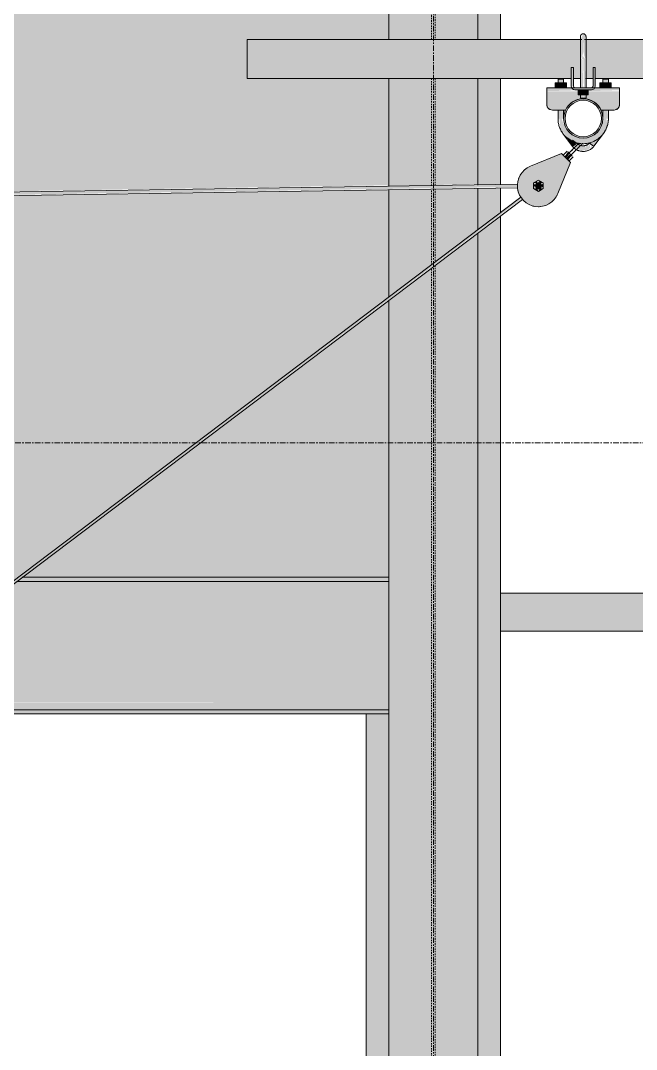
# Model space of a CAD drawing. Header units: inches. Extents: x -55396 to -733, y -290 to 853.
# Drawn here: x -16980.6 to -16925.6, y 203.8 to 295.7 of the extents above; entities that cross this region are included whole.
import ezdxf

# ---------------------------------------------------------------- set-up
doc = ezdxf.new("R2010")
doc.units = ezdxf.units.IN
doc.header["$MEASUREMENT"] = 0
doc.linetypes.add('Grid Line 1_2_', pattern=[0.875, 0.5, -0.125, 0.125, -0.125])
doc.linetypes.add('Hidden 1_8_', pattern=[0.1875, 0.125, -0.0625])
for name, color, linetype, lineweight in [('A-FLOR-LEVL', 51, 'Continuous', 9), ('I-WALL', 2, 'Continuous', 9), ('Q-SPCQ', 91, 'Continuous', 9), ('S-BEAM', 12, 'Continuous', 9), ('S-COLS', 52, 'Continuous', 9), ('S-GRID', 1, 'Continuous', 9)]:
    doc.layers.add(name, color=color, linetype=linetype, lineweight=lineweight)

# ---------------------------------------------------------------- blocks, each defined once
blk = doc.blocks.new('Basketball_Backstop-Performance_Sports_Systems-3103-Ceiling_Hung - 27_-0_ to 27_-11 7_8_-652462-Section 1')
at = {"layer": 'Q-SPCQ'}
h = blk.add_hatch(color=256, dxfattribs=at)
h.paths.add_polyline_path([(21398.605, 292.25), (21398.417, 292.476), (21398.303, 292.25), (21398.553, 292.25)], flags=0)
h.paths.add_polyline_path([(21416.766, 292.25), (21428.428, 292.25), (21428.428, 294), (21398.613, 293.94), (21398.644, 292.25), (21411.924, 292.25)], flags=0)
h.paths.add_polyline_path([(21398.211, 292.25), (21398.251, 292.25), (21398.251, 292.339)], flags=0)
h.paths.add_polyline_path([(21392.557, 292.25), (21398.211, 292.25), (21398.193, 294), (21368.428, 293.94), (21368.428, 292.25), (21387.716, 292.25)], flags=0)
h = blk.add_hatch(color=256, dxfattribs=at)
h.paths.add_polyline_path([(21398.251, 292.25), (21398.428, 292.492), (21398.363, 292.556), (21398.303, 292.392)], flags=0)
h.paths.add_polyline_path([(21398.211, 292.25), (21398.428, 292.733), (21398.428, 294.444), (21398.202, 294), (21398.241, 293.981), (21398.227, 293.286), (21398.201, 292.845)], flags=0)
for points in [[(21398.644, 292.25), (21398.614, 294.32), (21398.586, 294.429), (21398.428, 294.444), (21398.493, 292.589), (21398.605, 292.339)], [(21396.737, 287.687), (21396.873, 287.75), (21397.279, 288.268), (21397.615, 288.499), (21398.007, 288.649), (21398.493, 288.701), (21398.929, 288.628), (21399.323, 288.453), (21399.674, 288.175), (21399.944, 287.812), (21400.118, 287.687), (21401.428, 287.754), (21401.678, 288.187), (21401.678, 289.375), (21398.865, 289.375), (21398.865, 289.062), (21398.669, 289.062), (21398.605, 288.75), (21398.186, 288.791), (21398.186, 289.062), (21397.99, 289.062), (21397.99, 289.375), (21395.178, 289.375), (21395.178, 288.187), (21395.548, 287.705), (21395.678, 287.687)], [(21396.175, 289.687), (21396.175, 290.125), (21395.923, 290.125), (21395.923, 289.687)], [(21396.68, 289.687), (21396.68, 290.125), (21396.175, 290.125), (21396.175, 289.687)], [(21396.933, 289.687), (21396.933, 290.125), (21396.68, 290.125), (21396.68, 289.687)], [(21397.99, 289.062), (21398.428, 289.062), (21398.428, 289.5), (21397.99, 289.5)], [(21398.428, 289.062), (21398.865, 289.062), (21398.865, 289.5), (21398.428, 289.5)], [(21400.175, 289.687), (21400.175, 290.125), (21399.923, 290.125), (21399.923, 289.687)], [(21400.68, 289.687), (21400.68, 290.125), (21400.175, 290.125), (21400.175, 289.687)], [(21400.933, 289.687), (21400.933, 290.125), (21400.68, 290.125), (21400.68, 289.687)], [(21397.927, 284.744), (21398.928, 284.744), (21399.831, 285.178), (21400.455, 285.961), (21400.567, 286.469), (21400.493, 286.937), (21400.303, 286.937), (21400.251, 286.937), (21400.118, 286.485), (21399.747, 285.807), (21399.444, 285.53), (21399.053, 285.319), (21398.68, 285.221), (21398.17, 285.221), (21397.779, 285.328), (21397.339, 285.586), (21397.021, 285.921), (21396.794, 286.348), (21396.735, 286.5), (21396.664, 286.469), (21396.493, 286.937), (21396.303, 286.937), (21396.401, 285.961), (21397.187, 285.1), (21397.476, 284.961), (21397.399, 285.143), (21397.671, 284.884)], [(21399.364, 284.452), (21400.178, 285.644), (21400.143, 285.633), (21399.707, 285.119), (21399.047, 284.705), (21399.321, 284.486)], [(21397.488, 284.449), (21397.805, 284.811), (21397.476, 285.07), (21397.457, 284.971), (21396.905, 285.328), (21397.399, 284.568), (21397.468, 284.476)], [(21396.903, 283.412), (21397.212, 283.81), (21397.069, 283.953), (21396.77, 283.545), (21396.834, 283.481)], [(21397.09, 283.225), (21397.389, 283.633), (21397.256, 283.766), (21396.903, 283.412), (21397.035, 283.28)], [(21394.303, 280.721), (21394.605, 280.761), (21394.669, 281.002), (21394.428, 281.187), (21394.211, 280.974), (21394.211, 280.812)]]:
    blk.add_hatch(color=256, dxfattribs=at).paths.add_polyline_path(points, flags=0)
h = blk.add_hatch(color=256, dxfattribs=at)
h.paths.add_polyline_path([(21428.428, 290.5), (21428.428, 292.25), (21398.669, 292.25), (21398.669, 290.5), (21399.303, 290.56), (21399.303, 291), (21399.49, 291), (21399.49, 290.5), (21407.083, 290.5)], flags=0)
h.paths.add_polyline_path([(21397.365, 290.5), (21397.399, 291), (21397.553, 291), (21397.553, 290.5), (21398.186, 290.56), (21398.186, 292.25), (21368.428, 292.25), (21368.428, 290.5), (21394.978, 290.5)], flags=0)
h = blk.add_hatch(color=256, dxfattribs=at)
h.paths.add_polyline_path([(21398.363, 288.75), (21398.428, 288.75), (21398.363, 289.062), (21398.186, 289.062), (21398.251, 288.75), (21398.303, 288.75)], flags=0)
h.paths.add_polyline_path([(21398.251, 289.687), (21398.428, 289.687), (21398.363, 292.25), (21398.186, 292.25), (21398.222, 289.687)], flags=0)
h = blk.add_hatch(color=256, dxfattribs=at)
h.paths.add_polyline_path([(21398.493, 288.75), (21398.669, 288.75), (21398.6, 289.062), (21398.428, 289.062), (21398.428, 288.75)], flags=0)
h.paths.add_polyline_path([(21398.634, 289.687), (21398.669, 289.687), (21398.605, 292.25), (21398.428, 292.25), (21398.493, 289.687), (21398.605, 289.687)], flags=0)
h = blk.add_hatch(color=256, dxfattribs=at)
h.paths.add_polyline_path([(21396.668, 286.937), (21396.669, 286.937), (21396.587, 287.687), (21396.186, 287.687), (21396.251, 286.937), (21396.644, 286.937)], flags=0)
h.paths.add_polyline_path([(21396.422, 290.125), (21396.669, 290.125), (21396.605, 290.437), (21396.186, 290.437), (21396.256, 290.125), (21396.363, 290.125)], flags=0)
h = blk.add_hatch(color=256, dxfattribs=at)
h.paths.add_polyline_path([(21399.178, 289.5), (21399.178, 289.687), (21397.678, 289.687), (21397.678, 289.5)], flags=0)
h.paths.add_polyline_path([(21397.553, 289.812), (21397.553, 291), (21397.365, 291), (21397.399, 289.812)], flags=0)
h.paths.add_polyline_path([(21399.303, 289.812), (21399.49, 289.812), (21399.49, 291), (21399.303, 291), (21399.303, 290.132)], flags=0)
h = blk.add_hatch(color=256, dxfattribs=at)
h.paths.add_polyline_path([(21400.485, 286.937), (21400.669, 286.937), (21400.593, 287.687), (21400.186, 287.687), (21400.251, 286.937), (21400.428, 286.937)], flags=0)
h.paths.add_polyline_path([(21400.428, 290.125), (21400.669, 290.132), (21400.605, 290.437), (21400.186, 290.437), (21400.251, 290.125), (21400.369, 290.125)], flags=0)
h = blk.add_hatch(color=256, dxfattribs=at)
h.paths.add_polyline_path([(21395.178, 289.375), (21397.99, 289.456), (21397.99, 289.5), (21397.678, 289.571), (21397.678, 289.687), (21395.178, 289.646), (21395.178, 289.456)], flags=0)
h.paths.add_polyline_path([(21398.865, 289.375), (21401.678, 289.456), (21401.678, 289.687), (21399.178, 289.615), (21399.178, 289.5), (21398.865, 289.456), (21398.865, 289.41)], flags=0)
h = blk.add_hatch(color=256, dxfattribs=at)
h.paths.add_polyline_path([(21398.428, 285.187), (21398.881, 285.247), (21399.303, 285.422), (21399.665, 285.7), (21399.943, 286.062), (21400.118, 286.485), (21400.178, 286.937), (21400.118, 287.39), (21399.82, 287.974), (21399.665, 288.175), (21399.303, 288.453), (21398.881, 288.628), (21398.428, 288.687), (21397.975, 288.628), (21397.399, 288.335), (21397.19, 288.175), (21396.912, 287.812), (21396.737, 287.39), (21396.678, 286.937), (21396.744, 286.469), (21396.912, 286.062), (21397.399, 285.54), (21397.553, 285.422), (21397.975, 285.247)], flags=0)
h.paths.add_polyline_path([(21398.428, 285.312), (21398.007, 285.368), (21397.399, 285.696), (21397.279, 285.788), (21397.021, 286.125), (21396.858, 286.517), (21396.803, 286.937), (21396.858, 287.358), (21397.021, 287.75), (21397.399, 288.179), (21397.615, 288.345), (21398.007, 288.507), (21398.428, 288.562), (21398.848, 288.507), (21399.24, 288.345), (21399.577, 288.087), (21399.835, 287.75), (21399.997, 287.358), (21400.053, 286.937), (21399.978, 286.469), (21399.835, 286.125), (21399.577, 285.788), (21399.24, 285.53), (21398.848, 285.368)], flags=0)
h = blk.add_hatch(color=256, dxfattribs=at)
h.paths.add_polyline_path([(21399.95, 286.028), (21400.016, 286.213), (21399.943, 286.062)], flags=0)
h.paths.add_polyline_path([(21400.479, 286.068), (21400.597, 286.469), (21400.534, 286.309), (21400.52, 286.248)], flags=0)
h.paths.add_polyline_path([(21400.18, 286.503), (21400.208, 286.662), (21400.18, 286.554)], flags=0)
h = blk.add_hatch(color=256, dxfattribs=at)
h.paths.add_polyline_path([(21399.038, 284.337), (21399.196, 284.32), (21399.257, 284.537)], flags=0)
h.paths.add_polyline_path([(21398.421, 284.083), (21398.885, 284.167), (21399.038, 284.337), (21399.014, 284.654), (21398.819, 284.354), (21398.615, 284.387), (21398.61, 284.53), (21398.399, 284.513), (21398.23, 284.416), (21397.869, 284.715), (21397.816, 284.674), (21397.774, 284.327), (21398.044, 284.159), (21398.208, 284.117)], flags=0)
h.paths.add_polyline_path([(21398.61, 284.351), (21398.819, 284.354), (21398.937, 284.705), (21398.813, 284.641)], flags=0)
h = blk.add_hatch(color=256, dxfattribs=at)
h.paths.add_polyline_path([(21394.34, 279.065), (21394.978, 279.16), (21395.235, 279.245), (21395.623, 279.493), (21395.939, 279.828), (21396.164, 280.229), (21397.3, 283.015), (21396.505, 283.81), (21393.318, 282.449), (21392.983, 282.133), (21392.682, 281.585), (21392.59, 281.308), (21392.557, 280.835), (21392.647, 280.364), (21392.819, 279.975), (21393.102, 279.612), (21393.465, 279.329), (21393.886, 279.143)], flags=0)
h.paths.add_polyline_path([(21394.428, 280.432), (21394.501, 280.666), (21394.354, 280.602), (21394.417, 280.458)], flags=0)
h.paths.add_polyline_path([(21393.99, 280.685), (21394.211, 280.762), (21394.114, 280.852), (21394.017, 280.721)], flags=0)
h.paths.add_polyline_path([(21394.428, 281.443), (21394.355, 281.209), (21394.535, 281.195), (21394.454, 281.382)], flags=0)
h.paths.add_polyline_path([(21394.865, 281.19), (21394.669, 281.081), (21394.749, 281.034), (21394.839, 281.154)], flags=0)
h.paths.add_polyline_path([(21394.428, 280.432), (21393.99, 280.747), (21394.03, 281.213), (21394.428, 281.443), (21394.865, 281.19), (21394.838, 280.669), (21394.475, 280.459)], flags=0)
h.paths.add_polyline_path([(21394.865, 280.685), (21394.678, 280.812), (21394.678, 280.707), (21394.809, 280.691)], flags=0)
h.paths.add_polyline_path([(21394.151, 280.973), (21394.178, 281.168), (21394.017, 281.154), (21394.15, 280.974)], flags=0)
h = blk.add_hatch(color=256, dxfattribs=at)
h.paths.add_polyline_path([(21252.794, 278.622), (21392.557, 280.835), (21392.553, 281.065), (21252.789, 278.857), (21252.795, 278.628)], flags=0)
h.paths.add_polyline_path([(21251.162, 278.633), (21251.204, 278.714), (21251.142, 278.91), (21251.118, 278.823), (21251.156, 278.636)], flags=0)
h.paths.add_polyline_path([(21394.173, 280.823), (21394.211, 280.894), (21394.17, 280.83)], flags=0)
h = blk.add_hatch(color=256, dxfattribs=at)
h.paths.add_polyline_path([(21394.865, 280.685), (21394.865, 281.19), (21394.678, 280.937)], flags=0)
h.paths.add_polyline_path([(21394.428, 280.432), (21394.865, 280.685), (21394.553, 280.721), (21394.477, 280.547)], flags=0)
h.paths.add_polyline_path([(21393.99, 280.685), (21394.15, 280.974), (21393.99, 281.19), (21393.99, 280.974)], flags=0)
h.paths.add_polyline_path([(21394.428, 280.432), (21394.303, 280.721), (21393.99, 280.685), (21394.211, 280.557)], flags=0)
h.paths.add_polyline_path([(21394.553, 281.154), (21394.865, 281.19), (21394.428, 281.443), (21394.538, 281.187)], flags=0)
h.paths.add_polyline_path([(21394.303, 281.154), (21394.343, 281.393), (21393.99, 281.19), (21394.211, 281.165)], flags=0)
h = blk.add_hatch(color=256, dxfattribs=at)
h.paths.add_polyline_path([(21301.004, 210.178), (21301.046, 210.296), (21300.994, 210.249), (21301.003, 210.183)], flags=0)
h.paths.add_polyline_path([(21302.362, 211.205), (21392.963, 279.79), (21392.804, 279.867), (21302.274, 211.336), (21302.359, 211.208)], flags=0)
for p, q in [((21398.3, 294), (21368.428, 294)), ((21368.428, 292.25), (21368.428, 294)), ((21428.428, 294), (21398.558, 294)), ((21368.428, 290.5), (21368.428, 292.25)), ((21398.178, 292.25), (21398.178, 289.687)), ((21398.678, 289.687), (21398.678, 292.25)), ((21397.553, 291.5), (21397.365, 291.5)), ((21397.365, 291), (21397.365, 291.5)), ((21397.365, 291.5), (21397.365, 291.369)), ((21397.365, 291.5), (21397.553, 291.5)), ((21397.365, 291.346), (21397.365, 291.003)), ((21397.553, 291.369), (21397.553, 291.5)), ((21397.553, 291.5), (21397.553, 291)), ((21397.553, 291.003), (21397.553, 291.346)), ((21399.49, 291.5), (21399.303, 291.5)), ((21399.303, 291), (21399.303, 291.5)), ((21399.303, 291.5), (21399.303, 291.369)), ((21399.303, 291.5), (21399.49, 291.5)), ((21399.303, 291.346), (21399.303, 291.003)), ((21399.49, 291.369), (21399.49, 291.5)), ((21399.49, 291.5), (21399.49, 291)), ((21399.49, 291.003), (21399.49, 291.346)), ((21368.428, 290.5), (21397.365, 290.5)), ((21396.178, 290.437), (21396.178, 290.125)), ((21396.178, 290.437), (21396.186, 290.437)), ((21396.186, 290.437), (21396.178, 290.437)), ((21396.178, 290.437), (21396.178, 289.672)), ((21396.178, 290.437), (21396.678, 290.437)), ((21396.186, 290.437), (21396.178, 290.437)), ((21396.178, 290.437), (21396.178, 290.125)), ((21396.178, 290.437), (21396.186, 290.437)), ((21396.186, 290.437), (21396.178, 290.437)), ((21396.669, 290.437), (21396.678, 290.437)), ((21396.678, 290.437), (21396.669, 290.437)), ((21396.678, 290.437), (21396.669, 290.437)), ((21396.669, 290.437), (21396.678, 290.437)), ((21396.678, 290.437), (21396.669, 290.437)), ((21396.678, 290.125), (21396.678, 290.437)), ((21396.678, 289.67), (21396.678, 290.437)), ((21396.678, 290.125), (21396.678, 290.437)), ((21397.365, 289.812), (21397.365, 291)), ((21397.553, 291), (21397.553, 289.812)), ((21397.553, 290.5), (21398.211, 290.5)), ((21398.178, 290.5), (21398.178, 289.687)), ((21398.178, 290.5), (21398.178, 289.687)), ((21398.178, 290.5), (21398.178, 289.687)), ((21398.644, 290.5), (21399.303, 290.5)), ((21398.678, 289.687), (21398.678, 290.5)), ((21398.678, 289.687), (21398.678, 290.5)), ((21398.678, 289.687), (21398.678, 290.5)), ((21399.303, 291), (21399.303, 289.812)), ((21399.49, 289.812), (21399.49, 291)), ((21399.49, 290.5), (21428.428, 290.5)), ((21400.178, 290.437), (21400.178, 290.132)), ((21400.186, 290.437), (21400.178, 290.437)), ((21400.178, 290.437), (21400.186, 290.437)), ((21400.178, 290.437), (21400.178, 289.677)), ((21400.186, 290.437), (21400.178, 290.437)), ((21400.178, 290.437), (21400.678, 290.437)), ((21400.178, 290.437), (21400.178, 290.132)), ((21400.186, 290.437), (21400.178, 290.437)), ((21400.178, 290.437), (21400.186, 290.437)), ((21400.678, 290.437), (21400.669, 290.437)), ((21400.669, 290.437), (21400.678, 290.437)), ((21400.678, 290.437), (21400.669, 290.437)), ((21400.678, 290.437), (21400.669, 290.437)), ((21400.669, 290.437), (21400.678, 290.437)), ((21400.678, 290.132), (21400.678, 290.437)), ((21400.678, 289.677), (21400.678, 290.437)), ((21400.678, 290.132), (21400.678, 290.437)), ((21397.678, 289.687), (21395.178, 289.687)), ((21395.178, 289.375), (21395.178, 289.687)), ((21395.178, 289.375), (21395.178, 288.187)), ((21395.923, 290.125), (21396.175, 290.125)), ((21395.923, 290.125), (21395.923, 289.687)), ((21396.175, 290.125), (21396.68, 290.125)), ((21396.175, 289.687), (21396.175, 290.125)), ((21396.68, 290.125), (21396.933, 290.125)), ((21396.68, 289.687), (21396.68, 290.125)), ((21396.933, 289.687), (21396.933, 290.125)), ((21399.178, 289.687), (21397.678, 289.687)), ((21397.678, 289.5), (21399.178, 289.5)), ((21397.99, 289.062), (21397.99, 289.5)), ((21398.178, 289.5), (21398.178, 288.75)), ((21398.428, 289.5), (21398.428, 289.062)), ((21398.678, 288.75), (21398.678, 289.5)), ((21398.865, 289.062), (21398.865, 289.5)), ((21401.678, 289.687), (21399.178, 289.687)), ((21399.923, 290.125), (21400.175, 290.125)), ((21399.923, 289.687), (21399.923, 290.125)), ((21400.175, 290.125), (21400.68, 290.125)), ((21400.175, 289.687), (21400.175, 290.125)), ((21400.68, 290.125), (21400.933, 290.125)), ((21400.68, 289.687), (21400.68, 290.125)), ((21400.933, 290.125), (21400.933, 289.687)), ((21401.678, 289.687), (21401.678, 289.375)), ((21401.678, 288.187), (21401.678, 289.375)), ((21398.428, 289.062), (21397.99, 289.062)), ((21398.428, 288.75), (21398.186, 288.75)), ((21398.865, 289.062), (21398.428, 289.062)), ((21398.669, 288.75), (21398.428, 288.75)), ((21395.678, 287.687), (21396.834, 287.687)), ((21396.178, 287.687), (21396.178, 286.937)), ((21396.178, 287.687), (21396.178, 286.937)), ((21396.178, 287.687), (21396.178, 286.937)), ((21396.678, 286.937), (21396.678, 287.687)), ((21396.678, 286.937), (21396.678, 287.687)), ((21396.678, 286.937), (21396.678, 287.687)), ((21400.022, 287.687), (21401.178, 287.687)), ((21400.178, 287.687), (21400.178, 286.937)), ((21400.178, 287.687), (21400.178, 286.937)), ((21400.178, 287.687), (21400.178, 286.937)), ((21400.678, 286.937), (21400.678, 287.687)), ((21400.678, 286.937), (21400.678, 287.687)), ((21400.678, 286.937), (21400.678, 287.687)), ((21396.355, 286.061), (21396.392, 285.979)), ((21396.618, 285.6), (21397.476, 284.439)), ((21399.391, 284.455), (21400.237, 285.6)), ((21396.505, 283.81), (21393.719, 282.674)), ((21396.505, 283.81), (21397.3, 283.015)), ((21396.991, 284.031), (21396.638, 283.678)), ((21397.069, 283.953), (21397.256, 283.766)), ((21396.164, 280.229), (21397.3, 283.015)), ((21397.168, 283.147), (21397.521, 283.501)), ((21397.256, 283.766), (21397.444, 283.578)), ((21392.557, 281.065), (21252.78, 278.935)), ((21394.428, 281.443), (21393.99, 281.19)), ((21393.99, 281.19), (21393.99, 280.685)), ((21394.865, 281.19), (21394.428, 281.443)), ((21394.865, 280.685), (21394.865, 281.19)), ((21252.794, 278.622), (21392.557, 280.753)), ((21393.99, 280.685), (21394.428, 280.432)), ((21394.428, 280.432), (21394.865, 280.685)), ((21392.866, 279.914), (21302.216, 211.408)), ((21302.359, 211.203), (21393.02, 279.717))]:
    blk.add_line(p, q, dxfattribs=at)
at = {"layer": 'Q-SPCQ', "flags": 128}
for points in [[(21398.178, 294.25), (21398.178, 294.26), (21398.179, 294.27), (21398.18, 294.28), (21398.181, 294.29), (21398.183, 294.3), (21398.185, 294.309), (21398.188, 294.319), (21398.191, 294.329), (21398.194, 294.338), (21398.198, 294.347), (21398.202, 294.356), (21398.206, 294.365), (21398.211, 294.374), (21398.216, 294.383), (21398.221, 294.391), (21398.227, 294.399), (21398.233, 294.407), (21398.24, 294.415), (21398.247, 294.422), (21398.254, 294.429), (21398.261, 294.436), (21398.269, 294.443), (21398.276, 294.449), (21398.284, 294.455), (21398.293, 294.46), (21398.301, 294.466), (21398.31, 294.47), (21398.319, 294.475), (21398.328, 294.479), (21398.337, 294.483), (21398.347, 294.486), (21398.356, 294.49), (21398.366, 294.492), (21398.376, 294.494), (21398.385, 294.496), (21398.395, 294.498), (21398.405, 294.499), (21398.415, 294.5), (21398.425, 294.5), (21398.428, 294.5)], [(21398.178, 294.25), (21398.178, 294.26), (21398.179, 294.27), (21398.18, 294.28), (21398.181, 294.29), (21398.183, 294.3), (21398.185, 294.309), (21398.188, 294.319), (21398.191, 294.329), (21398.194, 294.338), (21398.198, 294.347), (21398.202, 294.356), (21398.206, 294.365), (21398.211, 294.374), (21398.216, 294.383), (21398.221, 294.391), (21398.227, 294.399), (21398.233, 294.407), (21398.24, 294.415), (21398.247, 294.422), (21398.254, 294.429), (21398.261, 294.436), (21398.269, 294.443), (21398.276, 294.449), (21398.284, 294.455), (21398.293, 294.46), (21398.301, 294.466), (21398.31, 294.47), (21398.319, 294.475), (21398.328, 294.479), (21398.337, 294.483), (21398.347, 294.486), (21398.356, 294.49), (21398.366, 294.492), (21398.376, 294.494), (21398.385, 294.496), (21398.395, 294.498), (21398.405, 294.499), (21398.415, 294.5), (21398.425, 294.5), (21398.428, 294.5)], [(21398.178, 294.142), (21398.178, 294.166), (21398.178, 294.187), (21398.178, 294.206), (21398.178, 294.221), (21398.178, 294.233), (21398.178, 294.242), (21398.178, 294.247), (21398.178, 294.25)], [(21398.178, 294.25), (21398.178, 294.248), (21398.178, 294.244), (21398.178, 294.236), (21398.178, 294.224), (21398.178, 294.21), (21398.178, 294.193), (21398.178, 294.172), (21398.178, 294.148)], [(21398.178, 293.975), (21398.178, 294.014), (21398.178, 294.05), (21398.178, 294.084), (21398.178, 294.114), (21398.178, 294.142), (21398.178, 294.166), (21398.178, 294.187), (21398.178, 294.206), (21398.178, 294.221), (21398.178, 294.233), (21398.178, 294.242), (21398.178, 294.247), (21398.178, 294.25)], [(21398.178, 294.25), (21398.178, 294.248), (21398.178, 294.244), (21398.178, 294.236), (21398.178, 294.224), (21398.178, 294.21), (21398.178, 294.193), (21398.178, 294.172), (21398.178, 294.148), (21398.178, 294.122), (21398.178, 294.092), (21398.178, 294.06), (21398.178, 294.024), (21398.178, 293.986), (21398.178, 293.945), (21398.178, 293.901), (21398.178, 293.854), (21398.178, 293.805), (21398.178, 293.754), (21398.178, 293.7), (21398.178, 293.643), (21398.178, 293.585), (21398.178, 293.524), (21398.178, 293.462), (21398.178, 293.397), (21398.178, 293.331), (21398.178, 293.262), (21398.178, 293.193), (21398.178, 293.121), (21398.178, 293.049), (21398.178, 292.975), (21398.178, 292.9), (21398.178, 292.823), (21398.178, 292.746), (21398.178, 292.668), (21398.178, 292.59), (21398.178, 292.511), (21398.178, 292.431), (21398.178, 292.352), (21398.178, 292.272), (21398.178, 292.25)], [(21398.428, 294.5), (21398.438, 294.5), (21398.448, 294.499), (21398.458, 294.498), (21398.468, 294.497), (21398.477, 294.495), (21398.487, 294.493), (21398.497, 294.49), (21398.506, 294.487), (21398.516, 294.484), (21398.525, 294.48), (21398.534, 294.476), (21398.543, 294.472), (21398.552, 294.467), (21398.561, 294.462), (21398.569, 294.456), (21398.577, 294.451), (21398.585, 294.444)], [(21398.428, 294.5), (21398.438, 294.5), (21398.448, 294.499), (21398.458, 294.498), (21398.468, 294.497), (21398.477, 294.495), (21398.487, 294.493), (21398.497, 294.49), (21398.506, 294.487), (21398.516, 294.484), (21398.525, 294.48), (21398.534, 294.476), (21398.543, 294.472), (21398.552, 294.467), (21398.561, 294.462), (21398.569, 294.456), (21398.577, 294.451), (21398.585, 294.444), (21398.593, 294.438), (21398.6, 294.431), (21398.607, 294.424), (21398.614, 294.417), (21398.62, 294.409), (21398.627, 294.401), (21398.633, 294.393), (21398.638, 294.385), (21398.643, 294.377), (21398.648, 294.368), (21398.653, 294.359), (21398.657, 294.35), (21398.661, 294.341), (21398.664, 294.331), (21398.667, 294.322), (21398.67, 294.312), (21398.672, 294.302), (21398.674, 294.292), (21398.676, 294.283), (21398.677, 294.273), (21398.677, 294.263), (21398.678, 294.253), (21398.678, 294.25)], [(21398.614, 294.417), (21398.62, 294.409), (21398.627, 294.401), (21398.633, 294.393), (21398.638, 294.385), (21398.643, 294.377), (21398.648, 294.368), (21398.653, 294.359), (21398.657, 294.35), (21398.661, 294.341), (21398.664, 294.331), (21398.667, 294.322), (21398.67, 294.312), (21398.672, 294.302), (21398.674, 294.292), (21398.676, 294.283), (21398.677, 294.273), (21398.677, 294.263), (21398.678, 294.253), (21398.678, 294.25)], [(21398.678, 294.014), (21398.678, 294.05), (21398.678, 294.084), (21398.678, 294.114), (21398.678, 294.142), (21398.678, 294.166), (21398.678, 294.187), (21398.678, 294.206), (21398.678, 294.221), (21398.678, 294.233), (21398.678, 294.242), (21398.678, 294.247), (21398.678, 294.25)], [(21398.678, 294.25), (21398.678, 294.248), (21398.678, 294.244), (21398.678, 294.236), (21398.678, 294.224), (21398.678, 294.21), (21398.678, 294.193), (21398.678, 294.172), (21398.678, 294.148), (21398.678, 294.122), (21398.678, 294.092), (21398.678, 294.06), (21398.678, 294.024), (21398.678, 293.986)], [(21398.678, 292.25), (21398.678, 292.33), (21398.678, 292.41), (21398.678, 292.489), (21398.678, 292.569), (21398.678, 292.647), (21398.678, 292.725), (21398.678, 292.803), (21398.678, 292.879), (21398.678, 292.955), (21398.678, 293.029), (21398.678, 293.102), (21398.678, 293.174), (21398.678, 293.244), (21398.678, 293.312), (21398.678, 293.379), (21398.678, 293.444), (21398.678, 293.508), (21398.678, 293.569), (21398.678, 293.628), (21398.678, 293.685), (21398.678, 293.739), (21398.678, 293.791), (21398.678, 293.841), (21398.678, 293.888), (21398.678, 293.933), (21398.678, 293.975), (21398.678, 294.014), (21398.678, 294.05), (21398.678, 294.084), (21398.678, 294.114), (21398.678, 294.142), (21398.678, 294.166), (21398.678, 294.187), (21398.678, 294.206), (21398.678, 294.221), (21398.678, 294.233), (21398.678, 294.242), (21398.678, 294.247), (21398.678, 294.25)], [(21398.678, 294.25), (21398.678, 294.248), (21398.678, 294.244), (21398.678, 294.236), (21398.678, 294.224), (21398.678, 294.21), (21398.678, 294.193), (21398.678, 294.172), (21398.678, 294.148), (21398.678, 294.122), (21398.678, 294.092), (21398.678, 294.06), (21398.678, 294.024), (21398.678, 293.986)], [(21396.178, 286.937), (21396.18, 286.848), (21396.185, 286.758), (21396.194, 286.668), (21396.207, 286.579), (21396.223, 286.49), (21396.242, 286.403), (21396.265, 286.316)], [(21396.178, 286.937), (21396.18, 286.848), (21396.185, 286.758), (21396.194, 286.668), (21396.207, 286.579), (21396.223, 286.49), (21396.242, 286.403), (21396.265, 286.316), (21396.292, 286.23), (21396.322, 286.145), (21396.355, 286.061), (21396.392, 285.979), (21396.432, 285.898), (21396.475, 285.82), (21396.521, 285.742), (21396.571, 285.667), (21396.623, 285.594), (21396.678, 285.523), (21396.736, 285.454), (21396.797, 285.387), (21396.86, 285.323), (21396.926, 285.262), (21396.994, 285.203), (21397.065, 285.147), (21397.137, 285.094), (21397.212, 285.044), (21397.289, 284.997), (21397.367, 284.953), (21397.448, 284.912), (21397.529, 284.875), (21397.613, 284.84), (21397.697, 284.809), (21397.783, 284.782), (21397.869, 284.758), (21397.957, 284.737), (21398.045, 284.72), (21398.134, 284.707), (21398.224, 284.697), (21398.314, 284.69), (21398.404, 284.688), (21398.494, 284.688), (21398.583, 284.693), (21398.673, 284.701), (21398.762, 284.712), (21398.851, 284.728), (21398.939, 284.746), (21399.026, 284.769), (21399.112, 284.794), (21399.198, 284.823), (21399.282, 284.856), (21399.364, 284.892), (21399.445, 284.931), (21399.525, 284.973), (21399.602, 285.018), (21399.678, 285.067), (21399.752, 285.118), (21399.824, 285.173), (21399.893, 285.23), (21399.96, 285.29), (21400.025, 285.353), (21400.087, 285.418), (21400.146, 285.485), (21400.203, 285.555), (21400.257, 285.627), (21400.308, 285.701), (21400.356, 285.778), (21400.401, 285.856), (21400.442, 285.935), (21400.481, 286.017), (21400.516, 286.1), (21400.548, 286.184), (21400.576, 286.269), (21400.601, 286.356), (21400.623, 286.443), (21400.641, 286.531), (21400.655, 286.62), (21400.666, 286.709), (21400.674, 286.799), (21400.677, 286.889), (21400.678, 286.937)], [(21396.178, 286.937), (21396.18, 286.848), (21396.185, 286.758), (21396.194, 286.668), (21396.207, 286.579), (21396.223, 286.49), (21396.242, 286.403), (21396.265, 286.316), (21396.292, 286.23), (21396.322, 286.145), (21396.355, 286.061), (21396.392, 285.979)], [(21400.503, 286.069), (21400.536, 286.152), (21400.566, 286.237), (21400.592, 286.323), (21400.615, 286.41), (21400.635, 286.498), (21400.65, 286.587), (21400.663, 286.676), (21400.671, 286.766), (21400.676, 286.855), (21400.678, 286.937)], [(21400.601, 286.356), (21400.623, 286.443), (21400.641, 286.531), (21400.655, 286.62), (21400.666, 286.709), (21400.674, 286.799), (21400.677, 286.889), (21400.678, 286.937)], [(21396.432, 285.898), (21396.475, 285.82), (21396.521, 285.742), (21396.571, 285.667), (21396.623, 285.594), (21396.678, 285.523)], [(21396.432, 285.898), (21396.475, 285.82), (21396.521, 285.742), (21396.571, 285.667), (21396.618, 285.6)], [(21400.146, 285.485), (21400.203, 285.555), (21400.257, 285.627), (21400.308, 285.701), (21400.356, 285.778), (21400.401, 285.856)], [(21400.237, 285.6), (21400.289, 285.674), (21400.338, 285.749), (21400.384, 285.826), (21400.427, 285.906)], [(21398.059, 284.746), (21398.047, 284.734), (21398.035, 284.722), (21398.022, 284.709), (21398.008, 284.695), (21397.994, 284.681), (21397.979, 284.666), (21397.964, 284.65), (21397.948, 284.634), (21397.931, 284.618), (21397.914, 284.6), (21397.896, 284.583), (21397.878, 284.565), (21397.86, 284.546), (21397.841, 284.527), (21397.822, 284.508), (21397.802, 284.488), (21397.782, 284.469), (21397.762, 284.448), (21397.741, 284.428), (21397.721, 284.407), (21397.7, 284.386), (21397.679, 284.365), (21397.658, 284.344), (21397.637, 284.323), (21397.616, 284.302), (21397.61, 284.296)], [(21398.989, 284.752), (21398.969, 284.73), (21398.947, 284.709), (21398.925, 284.689), (21398.902, 284.669), (21398.879, 284.651), (21398.854, 284.633), (21398.829, 284.617), (21398.804, 284.601), (21398.778, 284.587), (21398.751, 284.573), (21398.723, 284.561), (21398.696, 284.549), (21398.667, 284.539), (21398.639, 284.53), (21398.61, 284.522), (21398.581, 284.516), (21398.551, 284.51), (21398.521, 284.506), (21398.492, 284.503), (21398.462, 284.501), (21398.432, 284.5), (21398.402, 284.5), (21398.372, 284.502), (21398.342, 284.505), (21398.312, 284.509), (21398.283, 284.514), (21398.253, 284.521), (21398.224, 284.528), (21398.196, 284.537), (21398.167, 284.547), (21398.139, 284.558), (21398.112, 284.57), (21398.085, 284.583), (21398.059, 284.597), (21398.033, 284.613), (21398.008, 284.629), (21397.983, 284.646), (21397.959, 284.664), (21397.936, 284.684), (21397.914, 284.704), (21397.893, 284.725), (21397.872, 284.747)], [(21397.957, 284.737), (21398.045, 284.72), (21398.134, 284.707), (21398.224, 284.697), (21398.314, 284.69), (21398.404, 284.688), (21398.494, 284.688), (21398.583, 284.693), (21398.673, 284.701), (21398.762, 284.712), (21398.851, 284.728), (21398.939, 284.746)], [(21397.99, 284.677), (21398.005, 284.691), (21398.019, 284.705), (21398.032, 284.718), (21398.044, 284.731), (21398.056, 284.743)], [(21398.353, 284.741), (21398.353, 284.736), (21398.353, 284.731), (21398.353, 284.726), (21398.352, 284.721), (21398.352, 284.716), (21398.351, 284.712), (21398.349, 284.707), (21398.348, 284.702), (21398.347, 284.697), (21398.345, 284.692), (21398.343, 284.688), (21398.341, 284.683), (21398.339, 284.679), (21398.336, 284.675), (21398.333, 284.67), (21398.331, 284.666), (21398.328, 284.662), (21398.325, 284.658), (21398.321, 284.654), (21398.318, 284.651), (21398.317, 284.65)], [(21397.61, 284.296), (21397.589, 284.275), (21397.567, 284.254), (21397.546, 284.233), (21397.525, 284.212), (21397.504, 284.191), (21397.484, 284.17), (21397.463, 284.15), (21397.443, 284.129), (21397.423, 284.109), (21397.403, 284.09), (21397.384, 284.07), (21397.365, 284.051), (21397.346, 284.033), (21397.328, 284.015), (21397.31, 283.997), (21397.293, 283.98), (21397.276, 283.963), (21397.26, 283.947), (21397.244, 283.931), (21397.229, 283.916), (21397.215, 283.901), (21397.201, 283.888), (21397.188, 283.874), (21397.175, 283.862), (21397.164, 283.85), (21397.152, 283.839), (21397.142, 283.829), (21397.132, 283.819), (21397.124, 283.81), (21397.116, 283.802), (21397.108, 283.795), (21397.102, 283.788), (21397.096, 283.783), (21397.091, 283.778), (21397.087, 283.774), (21397.084, 283.77), (21397.082, 283.768), (21397.08, 283.767), (21397.079, 283.766)], [(21397.079, 283.766), (21397.08, 283.766), (21397.081, 283.768), (21397.083, 283.77), (21397.086, 283.773), (21397.09, 283.776), (21397.095, 283.781), (21397.1, 283.787), (21397.106, 283.793), (21397.113, 283.8), (21397.121, 283.808), (21397.13, 283.816), (21397.139, 283.826), (21397.15, 283.836)], [(21397.184, 283.871), (21397.197, 283.884), (21397.211, 283.898), (21397.225, 283.912), (21397.24, 283.927), (21397.256, 283.942), (21397.272, 283.958), (21397.289, 283.975), (21397.306, 283.992), (21397.323, 284.01), (21397.341, 284.028), (21397.36, 284.046), (21397.379, 284.065), (21397.398, 284.084), (21397.418, 284.104), (21397.438, 284.124), (21397.458, 284.144), (21397.478, 284.165), (21397.499, 284.185), (21397.52, 284.206), (21397.541, 284.227), (21397.562, 284.248), (21397.583, 284.269), (21397.604, 284.291), (21397.61, 284.296)], [(21397.256, 283.589), (21397.257, 283.59), (21397.258, 283.591), (21397.26, 283.593), (21397.263, 283.596), (21397.267, 283.6), (21397.271, 283.604), (21397.277, 283.61), (21397.283, 283.616), (21397.29, 283.623), (21397.298, 283.631), (21397.307, 283.64), (21397.316, 283.649), (21397.326, 283.659), (21397.337, 283.67), (21397.349, 283.682), (21397.361, 283.694), (21397.374, 283.707), (21397.388, 283.721), (21397.402, 283.735), (21397.417, 283.75), (21397.433, 283.766), (21397.449, 283.782), (21397.465, 283.798), (21397.482, 283.815), (21397.5, 283.833), (21397.518, 283.851), (21397.537, 283.87), (21397.556, 283.888), (21397.575, 283.908), (21397.594, 283.927), (21397.614, 283.947), (21397.635, 283.967), (21397.655, 283.988), (21397.676, 284.009), (21397.696, 284.029), (21397.717, 284.05), (21397.738, 284.071), (21397.76, 284.093), (21397.781, 284.114), (21397.787, 284.119)], [(21397.787, 284.119), (21397.765, 284.098), (21397.744, 284.077), (21397.723, 284.056), (21397.702, 284.035), (21397.681, 284.014), (21397.661, 283.993), (21397.64, 283.973), (21397.62, 283.953), (21397.6, 283.933), (21397.58, 283.913), (21397.561, 283.894), (21397.542, 283.875), (21397.523, 283.856), (21397.505, 283.838), (21397.487, 283.82), (21397.47, 283.803), (21397.453, 283.786), (21397.437, 283.77), (21397.421, 283.754), (21397.406, 283.739), (21397.392, 283.725), (21397.378, 283.711), (21397.365, 283.698)], [(21397.476, 284.439), (21397.509, 284.402), (21397.544, 284.366), (21397.58, 284.331), (21397.618, 284.298), (21397.656, 284.267), (21397.696, 284.236), (21397.737, 284.208), (21397.779, 284.181), (21397.823, 284.156), (21397.867, 284.133), (21397.912, 284.111), (21397.958, 284.092), (21398.005, 284.074), (21398.052, 284.058), (21398.1, 284.044), (21398.149, 284.032), (21398.198, 284.021), (21398.247, 284.013), (21398.296, 284.007), (21398.346, 284.003), (21398.396, 284), (21398.446, 284), (21398.496, 284.002), (21398.546, 284.006), (21398.596, 284.011), (21398.645, 284.019), (21398.694, 284.029), (21398.743, 284.04), (21398.791, 284.054), (21398.838, 284.069), (21398.885, 284.087), (21398.931, 284.106), (21398.977, 284.127), (21399.021, 284.15), (21399.065, 284.174), (21399.107, 284.201), (21399.149, 284.229), (21399.189, 284.258), (21399.228, 284.29), (21399.266, 284.322), (21399.302, 284.357), (21399.337, 284.392), (21399.371, 284.429), (21399.379, 284.439)], [(21397.61, 284.296), (21397.631, 284.317), (21397.652, 284.339), (21397.673, 284.36), (21397.694, 284.381), (21397.715, 284.402), (21397.736, 284.422), (21397.756, 284.443), (21397.777, 284.463)], [(21397.787, 284.119), (21397.808, 284.141), (21397.829, 284.162), (21397.85, 284.183), (21397.871, 284.204), (21397.892, 284.225), (21397.913, 284.246), (21397.933, 284.266), (21397.953, 284.286), (21397.973, 284.306), (21397.993, 284.326), (21398.012, 284.345), (21398.031, 284.364), (21398.05, 284.383), (21398.068, 284.401), (21398.086, 284.419), (21398.103, 284.436), (21398.12, 284.453), (21398.136, 284.469), (21398.152, 284.485), (21398.167, 284.5), (21398.181, 284.514), (21398.195, 284.528), (21398.208, 284.541), (21398.221, 284.554), (21398.233, 284.566), (21398.244, 284.577), (21398.254, 284.587), (21398.264, 284.597), (21398.273, 284.606), (21398.281, 284.614), (21398.288, 284.621), (21398.295, 284.628), (21398.3, 284.633), (21398.305, 284.638), (21398.309, 284.642), (21398.312, 284.645), (21398.315, 284.648), (21398.316, 284.649), (21398.317, 284.65)], [(21397.877, 284.21), (21397.856, 284.189), (21397.835, 284.168), (21397.813, 284.146), (21397.792, 284.125), (21397.787, 284.119)], [(21398.317, 284.65), (21398.316, 284.649), (21398.315, 284.648), (21398.313, 284.646), (21398.31, 284.643), (21398.306, 284.639), (21398.302, 284.635), (21398.296, 284.629), (21398.29, 284.623), (21398.283, 284.616), (21398.275, 284.608), (21398.266, 284.599), (21398.257, 284.59), (21398.247, 284.58), (21398.236, 284.569), (21398.224, 284.557), (21398.212, 284.545), (21398.199, 284.532), (21398.185, 284.518)], [(21397.079, 283.589), (21397.076, 283.593), (21397.073, 283.596), (21397.07, 283.6), (21397.067, 283.604), (21397.064, 283.608), (21397.061, 283.613), (21397.058, 283.617), (21397.056, 283.621), (21397.054, 283.626), (21397.052, 283.631), (21397.05, 283.635), (21397.049, 283.64), (21397.047, 283.645), (21397.046, 283.65), (21397.045, 283.654), (21397.044, 283.659), (21397.044, 283.664), (21397.043, 283.669), (21397.043, 283.674), (21397.043, 283.679), (21397.043, 283.684), (21397.043, 283.689), (21397.044, 283.694), (21397.045, 283.699), (21397.046, 283.704), (21397.047, 283.709), (21397.048, 283.714), (21397.05, 283.719), (21397.052, 283.723), (21397.053, 283.728), (21397.056, 283.732), (21397.058, 283.737), (21397.06, 283.741), (21397.063, 283.745), (21397.066, 283.75), (21397.069, 283.754), (21397.072, 283.758), (21397.075, 283.761), (21397.079, 283.765), (21397.079, 283.766)], [(21397.256, 283.589), (21397.253, 283.586), (21397.249, 283.582), (21397.245, 283.579), (21397.241, 283.576), (21397.237, 283.573), (21397.233, 283.571), (21397.228, 283.568), (21397.224, 283.566), (21397.219, 283.564), (21397.215, 283.562), (21397.21, 283.56), (21397.205, 283.558), (21397.201, 283.557), (21397.196, 283.556), (21397.191, 283.555), (21397.186, 283.554), (21397.181, 283.553), (21397.176, 283.553), (21397.171, 283.553), (21397.166, 283.553), (21397.161, 283.553), (21397.156, 283.553), (21397.151, 283.554), (21397.146, 283.554), (21397.141, 283.555), (21397.136, 283.557), (21397.132, 283.558), (21397.127, 283.559), (21397.122, 283.561), (21397.117, 283.563), (21397.113, 283.565), (21397.109, 283.568), (21397.104, 283.57), (21397.1, 283.573), (21397.096, 283.575), (21397.092, 283.578), (21397.088, 283.582), (21397.084, 283.585), (21397.08, 283.588), (21397.079, 283.589)], [(21397.329, 283.662), (21397.319, 283.652), (21397.309, 283.642), (21397.3, 283.633), (21397.292, 283.625), (21397.285, 283.618), (21397.279, 283.611), (21397.273, 283.606), (21397.268, 283.601), (21397.264, 283.597), (21397.261, 283.594), (21397.258, 283.591), (21397.257, 283.59), (21397.256, 283.589)]]:
    blk.add_lwpolyline(points, dxfattribs=at)
at = {"layer": 'Q-SPCQ'}
for centre, radius, start, end in [((21397.678, 289.812), 0.312, 180, 206.11541), ((21397.678, 289.812), 0.312, 180, 270), ((21397.678, 289.812), 0.125, 180, 270), ((21397.678, 289.812), 0.125, 180, 270), ((21399.178, 289.812), 0.125, 270, 0), ((21399.178, 289.812), 0.312, 270, 0), ((21399.178, 289.812), 0.125, 270, 0), ((21399.178, 289.812), 0.312, 330, 0), ((21398.428, 286.937), 1.75, 0, 180), ((21398.428, 286.937), 1.625, 0, 180), ((21398.428, 286.965), 1.75, 24.39575, 155.60425), ((21395.678, 288.187), 0.5, 180, 240), ((21395.678, 288.187), 0.5, 180, 240), ((21395.678, 288.187), 0.5, 180, 270), ((21395.678, 288.187), 0.5, 180, 240), ((21395.678, 288.187), 0.5, 180, 240), ((21395.678, 288.187), 0.5, 180, 240), ((21401.178, 288.187), 0.5, 270, 0), ((21401.178, 288.187), 0.5, 300, 0), ((21401.178, 288.187), 0.5, 300, 0), ((21401.178, 288.187), 0.5, 300, 0), ((21401.178, 288.187), 0.5, 300, 0), ((21401.178, 288.187), 0.5, 300, 0), ((21398.428, 286.937), 1.75, 180, 0), ((21398.428, 286.937), 1.625, 180, 0), ((21394.428, 280.937), 1.875, 112.19719, 337.80281), ((21394.428, 280.937), 1.875, 145.62372, 150), ((21394.428, 280.937), 1.875, 130.97035, 135), ((21394.428, 280.937), 1.875, 116.34448, 120), ((21394.428, 280.937), 1.875, 175.10577, 178.92858), ((21394.428, 280.937), 1.875, 160.32262, 165), ((21394.428, 280.937), 0.281, 135, 165), ((21394.428, 280.937), 0.25, 135, 315), ((21394.428, 280.937), 0.25, 150, 180), ((21394.428, 280.937), 0.25, 315, 135), ((21394.428, 280.937), 0.281, 75, 105), ((21394.428, 280.937), 0.25, 30, 75), ((21394.428, 280.937), 0.25, 30, 60), ((21394.428, 280.937), 0.281, 15, 45), ((21394.428, 280.937), 1.875, 190.07391, 195), ((21394.428, 280.937), 1.875, 205.59657, 210), ((21394.428, 280.937), 0.281, 195, 225), ((21394.428, 280.937), 0.25, 180, 210), ((21394.428, 280.937), 0.25, 240, 300), ((21394.428, 280.937), 0.281, 255, 285), ((21394.428, 280.937), 0.25, 255, 285), ((21394.428, 280.937), 0.281, 315, 345), ((21394.428, 280.937), 0.25, 345, 8.55015), ((21394.428, 280.937), 0.25, 345, 0), ((21394.428, 280.937), 0.25, 0, 8.55015), ((21394.428, 280.937), 1.875, 240, 244.40343), ((21394.428, 280.937), 1.875, 300, 304.37628), ((21394.428, 280.937), 1.875, 315, 319.02965), ((21394.428, 280.937), 1.875, 330, 333.65552), ((21394.428, 280.937), 1.875, 255, 259.92609), ((21394.428, 280.937), 1.875, 270, 274.89423)]:
    blk.add_arc(centre, radius, start, end, dxfattribs=at)
for points in [[(21397.476, 284.439), (21397.476, 284.439), (21397.484, 284.446), (21397.519, 284.473), (21397.572, 284.516), (21397.637, 284.568), (21397.707, 284.623), (21397.771, 284.675), (21397.824, 284.718), (21397.859, 284.746), (21397.867, 284.752), (21397.867, 284.752)], [(21397.867, 284.752), (21397.867, 284.752), (21397.863, 284.749), (21397.855, 284.743)], [(21398.989, 284.752), (21398.989, 284.752), (21398.994, 284.748), (21399.004, 284.74)], [(21397.488, 284.449), (21397.48, 284.443), (21397.476, 284.439), (21397.476, 284.439)], [(21399.364, 284.452), (21399.374, 284.444), (21399.379, 284.439), (21399.379, 284.439)]]:
    blk.add_open_spline(points, degree=3, dxfattribs=at)
blk.add_open_spline([(21399.379, 284.439), (21399.379, 284.439), (21399.369, 284.448), (21399.332, 284.477), (21399.291, 284.509), (21399.257, 284.537), (21399.221, 284.566), (21399.171, 284.605), (21399.109, 284.655), (21399.044, 284.708), (21398.999, 284.744), (21398.989, 284.752), (21398.989, 284.752)], degree=3, knots=[-1, -1, -1, -1, -0.875, -0.75, -0.6875, -0.625, -0.5625, -0.5, -0.375, -0.25, -0.125, 0, 0, 0, 0], dxfattribs=at)
blk = doc.blocks.new('W-Wide Flange-Column - W10X33-1198818-Section 1')
at = {"layer": 'S-COLS', "linetype": 'Hidden 1_8_'}
for p, q in [((21384.897, 294), (21384.897, 356.094)), ((21385.209, 356.094), (21385.209, 294)), ((21384.897, 280.926), (21384.897, 290.516)), ((21385.209, 290.517), (21385.209, 280.931)), ((21384.897, 273.868), (21384.897, 280.657)), ((21385.209, 280.662), (21385.209, 274.104)), ((21385.209, 273.835), (21385.209, 37.111)), ((21384.897, 37.11), (21384.897, 273.599))]:
    blk.add_line(p, q, dxfattribs=at)
blk = doc.blocks.new('W-Wide Flange - W12X26-1193237-Section 1')
at = {"layer": 'S-BEAM'}
h = blk.add_hatch(color=256, dxfattribs=at)
h.paths.add_polyline_path([(21275.33, 244.938), (21274.832, 245.621), (21245.74, 245.537), (21245.74, 244.938), (21271.514, 244.938)], flags=0)
h.paths.add_polyline_path([(21290.881, 244.938), (21346.607, 244.955), (21347.488, 245.621), (21275.274, 245.545), (21275.716, 244.938)], flags=0)
h.paths.add_polyline_path([(21239.003, 244.938), (21238.984, 245.621), (21178.86, 245.582), (21178.782, 244.938), (21238.231, 244.938)], flags=0)
h.paths.add_polyline_path([(21381.072, 244.938), (21381.072, 245.621), (21347.825, 245.562), (21346.999, 244.938), (21378.032, 244.938)], flags=0)
h = blk.add_hatch(color=256, dxfattribs=at)
h.paths.add_polyline_path([(21381.072, 245.621), (21381.072, 246), (21348.404, 246), (21347.903, 245.621), (21378.032, 245.621)], flags=0)
h.paths.add_polyline_path([(21178.864, 245.621), (21238.984, 245.621), (21238.973, 246), (21178.91, 246)], flags=0)
h.paths.add_polyline_path([(21347.488, 245.621), (21347.99, 246), (21274.943, 246), (21275.219, 245.621), (21329.615, 245.621)], flags=0)
h.paths.add_polyline_path([(21274.832, 245.621), (21274.557, 246), (21245.74, 246), (21245.74, 245.621), (21271.514, 245.621)], flags=0)
h = blk.add_hatch(color=256, dxfattribs=at)
h.paths.add_polyline_path([(21271.514, 234.844), (21282.672, 234.844), (21275.33, 244.938), (21245.74, 244.938), (21245.74, 234.844), (21252.148, 234.844)], flags=0)
h.paths.add_polyline_path([(21177.663, 234.844), (21180.703, 234.844), (21178.156, 239.733), (21177.663, 235.638)], flags=0)
h.paths.add_polyline_path([(21182.817, 234.844), (21239.115, 234.844), (21239.073, 242.513), (21239.003, 244.938), (21178.782, 244.938), (21178.553, 243.03), (21181.366, 237.629)], flags=0)
h.paths.add_polyline_path([(21283.058, 234.844), (21333.227, 234.844), (21346.584, 244.938), (21275.716, 244.938), (21281.198, 237.401)], flags=0)
h.paths.add_polyline_path([(21381.072, 234.844), (21381.072, 244.938), (21346.999, 244.938), (21333.642, 234.844), (21378.032, 234.844)], flags=0)
h = blk.add_hatch(color=256, dxfattribs=at)
h.paths.add_polyline_path([(21381.072, 234.16), (21381.072, 234.844), (21333.611, 234.82), (21332.738, 234.16), (21378.032, 234.16)], flags=0)
h.paths.add_polyline_path([(21238.231, 234.16), (21239.115, 234.245), (21239.115, 234.844), (21182.817, 234.844), (21183.173, 234.16), (21237.976, 234.16)], flags=0)
h.paths.add_polyline_path([(21245.74, 234.16), (21283.115, 234.235), (21282.672, 234.844), (21245.74, 234.78), (21245.74, 234.187)], flags=0)
h.paths.add_polyline_path([(21181.059, 234.16), (21180.703, 234.844), (21177.663, 234.844), (21177.663, 234.16)], flags=0)
h.paths.add_polyline_path([(21283.555, 234.16), (21332.406, 234.223), (21333.227, 234.844), (21283.092, 234.797), (21283.541, 234.179)], flags=0)
h = blk.add_hatch(color=256, dxfattribs=at)
h.paths.add_polyline_path([(21381.072, 233.781), (21381.072, 234.16), (21332.738, 234.16), (21332.236, 233.781), (21378.032, 233.781)], flags=0)
h.paths.add_polyline_path([(21181.257, 233.781), (21181.059, 234.16), (21177.663, 234.16), (21177.663, 233.781)], flags=0)
h.paths.add_polyline_path([(21183.371, 233.781), (21239.115, 233.781), (21239.115, 234.16), (21183.173, 234.16)], flags=0)
h.paths.add_polyline_path([(21331.822, 233.781), (21332.323, 234.16), (21283.555, 234.16), (21283.831, 233.781), (21329.615, 233.781)], flags=0)
h.paths.add_polyline_path([(21283.444, 233.781), (21283.169, 234.16), (21245.74, 234.16), (21245.74, 233.781), (21281.198, 233.781)], flags=0)
for p, q in [((21347.842, 245.621), (21381.072, 245.621)), ((21348.344, 246), (21381.072, 246)), ((21332.197, 233.781), (21381.072, 233.781)), ((21332.699, 234.16), (21381.072, 234.16))]:
    blk.add_line(p, q, dxfattribs=at)
blk = doc.blocks.new('Girt_Z - 10_D-1223971-Section 1')
at = {"layer": 'S-BEAM'}
h = blk.add_hatch(color=256, dxfattribs=at)
h.paths.add_polyline_path([(21391.053, 241.188), (21621.303, 241.188), (21621.303, 244.563), (21391.053, 244.563)], flags=0)
h.paths.add_polyline_path([(21631.303, 241.188), (21680.29, 241.188), (21679.214, 244.563), (21631.303, 244.563)], flags=0)
h.paths.add_polyline_path([(21683.562, 241.188), (21708.745, 241.188), (21708.745, 244.563), (21682.485, 244.563)], flags=0)
h.paths.add_polyline_path([(21715.37, 241.188), (21740.554, 241.188), (21741.631, 244.563), (21715.37, 244.563), (21715.37, 242.513)], flags=0)
h.paths.add_polyline_path([(21756.496, 241.188), (21861.553, 241.188), (21861.553, 244.563), (21744.902, 244.563), (21743.826, 241.188), (21756.362, 241.188)], flags=0)
h.paths.add_polyline_path([(22269.914, 241.188), (22315.281, 241.188), (22314.821, 244.563), (22248.465, 244.563), (22246.707, 241.188), (22269.698, 241.188)], flags=0)
h.paths.add_polyline_path([(22244.593, 241.188), (22246.351, 244.563), (22185.091, 244.563), (22184.995, 241.188), (22220.491, 241.188)], flags=0)
h.paths.add_polyline_path([(21873.553, 241.188), (22082.069, 241.188), (22077.603, 244.563), (21873.553, 244.563)], flags=0)
h.paths.add_polyline_path([(22178.365, 241.188), (22178.365, 244.563), (22148.503, 244.563), (22146.048, 241.188), (22162.391, 241.188)], flags=0)
h.paths.add_polyline_path([(22145.662, 241.188), (22148.117, 244.563), (22112.803, 244.563), (22112.803, 241.188), (22143.024, 241.188)], flags=0)
h.paths.add_polyline_path([(22104.803, 241.188), (22104.803, 244.563), (22078.018, 244.563), (22082.484, 241.188), (22104.29, 241.188)], flags=0)
for p, q in [((21391.053, 244.563), (21621.303, 244.563)), ((21391.053, 241.188), (21621.303, 241.188))]:
    blk.add_line(p, q, dxfattribs=at)

msp = doc.modelspace()

# ---------------------------------------------------------------- hatches: boundary and pattern name
at = {"layer": 'I-WALL', "lineweight": 5}
h = msp.add_hatch(color=256, dxfattribs=at)
h.paths.add_polyline_path([(-17091.343, 281.375), (-17091.343, 282.955), (-17091.149, 282.859), (-17091.041, 281.729), (-17091.189, 281.555)], flags=0)
h.paths.add_polyline_path([(-17091.343, 281.375), (-17090.937, 281.671), (-17090.961, 281.585), (-17091.149, 281.482)], flags=0)
h.paths.add_polyline_path([(-17149.861, 246), (-17089.798, 246), (-17090.795, 280.918), (-17090.668, 281.375), (-17091.149, 281.43), (-17090.609, 281.585), (-17090.54, 281.832), (-17090.209, 281.832), (-17090.209, 281.992), (-17089.778, 281.992), (-17089.721, 284.833), (-17089.984, 285.015), (-17090.218, 285.422), (-17090.218, 285.891), (-17090.093, 286.297), (-17090.093, 289.687), (-17089.585, 289.687), (-17089.585, 290.5), (-17090.218, 290.5), (-17090.218, 289.812), (-17090.406, 289.812), (-17090.406, 290.5), (-17137.343, 290.56), (-17137.343, 294), (-17089.548, 294.009), (-17089.521, 294.264), (-17089.343, 294.444), (-17089.102, 294.188), (-17089.093, 294), (-17041.343, 293.94), (-17041.343, 290.5), (-17088.281, 290.5), (-17088.281, 289.812), (-17088.468, 289.812), (-17088.468, 290.5), (-17089.102, 290.5), (-17089.102, 289.687), (-17088.593, 289.687), (-17088.558, 286.109), (-17088.437, 285.656), (-17088.558, 285.203), (-17088.921, 284.859), (-17088.912, 284.781), (-17088.906, 281.992), (-17088.477, 281.992), (-17088.477, 281.555), (-17087.7, 281.476), (-17087.168, 281.375), (-17083.656, 281.375), (-17083.656, 282.875), (-17083.531, 282.875), (-17083.531, 282.306), (-17081.843, 282.219), (-17081.843, 281.944), (-17083.531, 281.944), (-17083.474, 281.375), (-17083.031, 281.375), (-17083.031, 246), (-17054.214, 246), (-17076.906, 277.126), (-17077.702, 276.886), (-17078.106, 276.904), (-17078.469, 276.997), (-17078.904, 277.219), (-17079.249, 277.528), (-17079.513, 277.923), (-17079.743, 278.444), (-17080.672, 280.871), (-17080.56, 281.092), (-17080.804, 281.446), (-17080.429, 281.711), (-17080.13, 281.412), (-17079.92, 281.623), (-17076.733, 280.261), (-17076.219, 279.687), (-17075.968, 278.935), (-16947.699, 280.978), (-16947.699, 290.5), (-16960.343, 290.56), (-16960.343, 294), (-16947.699, 294), (-16947.699, 356.094), (-16942.218, 356.094), (-16942.218, 356.419), (-16959.861, 358.73), (-17135.578, 334.035), (-17146.101, 277.254), (-17149.693, 247.397)], flags=0)
h.paths.add_polyline_path([(-16947.699, 246), (-16947.699, 270.688), (-16980.366, 246), (-16950.739, 246)], flags=0)
h.paths.add_polyline_path([(-16980.781, 246), (-16947.699, 271.001), (-16947.699, 280.578), (-17075.981, 278.598), (-17076.176, 277.917), (-17076.31, 277.689), (-17076.623, 277.339), (-17053.828, 246), (-16999.156, 246)], flags=0)
h.paths.add_polyline_path([(-17077.879, 278.473), (-17077.922, 278.533), (-17078.018, 278.619), (-17077.916, 278.478)], flags=0)
h.paths.add_polyline_path([(-17078.063, 278.903), (-17077.908, 278.991), (-17077.995, 278.985), (-17078.065, 278.919)], flags=0)
h.paths.add_polyline_path([(-17077.666, 278.927), (-17077.765, 279.019), (-17077.67, 278.928)], flags=0)
h.paths.add_polyline_path([(-17087.343, 281.375), (-17087.694, 281.832), (-17087.535, 282.879), (-17087.343, 282.955), (-17087.343, 281.585)], flags=0)
h.paths.add_polyline_path([(-17087.343, 281.375), (-17087.75, 281.671), (-17087.657, 281.671), (-17087.533, 281.555)], flags=0)
h.paths.add_polyline_path([(-17083.531, 283.069), (-17083.531, 283.431), (-17081.843, 283.344), (-17081.843, 283.069)], flags=0)
h.paths.add_polyline_path([(-17088.852, 285.727), (-17088.91, 285.814), (-17088.86, 285.728)], flags=0)
at = {"layer": 'S-COLS', "lineweight": 5}
h = msp.add_hatch(color=256, dxfattribs=at)
h.paths.add_polyline_path([(-16947.699, 0), (-16947.699, 4), (-16949.718, 4), (-16949.718, 0)], flags=0)
h.paths.add_polyline_path([(-16939.738, 0), (-16937.718, 0), (-16937.718, 4), (-16939.738, 4)], flags=0)
h.paths.add_polyline_path([(-16937.718, 28.5), (-16937.718, 31.5), (-16939.738, 31.5), (-16939.738, 28.5)], flags=0)
h.paths.add_polyline_path([(-16949.718, 28.5), (-16947.699, 28.5), (-16947.699, 31.5), (-16949.718, 31.5)], flags=0)
h.paths.add_polyline_path([(-16949.718, 32.5), (-16947.699, 32.501), (-16947.699, 34.89), (-16949.718, 34.877), (-16949.718, 32.501)], flags=0)
h.paths.add_polyline_path([(-16939.738, 32.5), (-16937.718, 32.501), (-16937.753, 34.882), (-16939.738, 34.883), (-16939.738, 32.501)], flags=0)
h.paths.add_polyline_path([(-16947.699, 37.105), (-16947.699, 233.781), (-16949.718, 233.781), (-16949.718, 37.122), (-16947.93, 37.108)], flags=0)
h.paths.add_polyline_path([(-16939.738, 37.117), (-16937.718, 37.12), (-16937.718, 278.23), (-16939.738, 276.701), (-16939.738, 37.117)], flags=0)
h.paths.add_polyline_path([(-16939.738, 277.017), (-16937.718, 278.643), (-16937.718, 280.73), (-16939.738, 280.699), (-16939.738, 278.598)], flags=0)
h.paths.add_polyline_path([(-16939.738, 281.012), (-16937.718, 281.094), (-16937.718, 290.5), (-16939.738, 290.5), (-16939.738, 281.016)], flags=0)
h.paths.add_polyline_path([(-16939.738, 294), (-16937.718, 294), (-16937.718, 355.829), (-16939.738, 355.829), (-16939.738, 296.237)], flags=0)
h = msp.add_hatch(color=256, dxfattribs=at)
h.paths.add_polyline_path([(-16945.897, 0), (-16939.738, 0), (-16939.738, 4), (-16947.699, 4), (-16947.699, 0)], flags=0)
h.paths.add_polyline_path([(-16939.738, 28.5), (-16939.738, 31.5), (-16947.699, 31.5), (-16947.699, 28.5), (-16941.055, 28.5)], flags=0)
h.paths.add_polyline_path([(-16941.055, 32.5), (-16939.738, 32.501), (-16939.738, 34.883), (-16947.699, 34.877), (-16947.699, 32.5), (-16945.897, 32.5)], flags=0)
h.paths.add_polyline_path([(-16947.262, 37.1), (-16939.738, 37.117), (-16939.742, 276.701), (-16947.699, 270.688), (-16947.699, 37.105)], flags=0)
h.paths.add_polyline_path([(-16947.699, 271.001), (-16939.738, 277.017), (-16939.738, 280.699), (-16947.699, 280.578), (-16947.699, 271.817)], flags=0)
h.paths.add_polyline_path([(-16947.699, 280.89), (-16939.738, 281.094), (-16939.738, 290.5), (-16947.699, 290.5), (-16947.699, 280.897)], flags=0)
h.paths.add_polyline_path([(-16945.897, 294), (-16939.738, 294), (-16939.738, 356.094), (-16947.699, 356.094), (-16947.699, 294)], flags=0)

# ---------------------------------------------------------------- linework, layer by layer
at = {"layer": 'A-FLOR-LEVL', "linetype": 'Grid Line 1_2_'}
msp.add_line((-17967.17, 258), (-15101.4, 258), dxfattribs=at)
at = {"layer": 'S-COLS'}
for p, q in [((-16947.699, 294), (-16947.699, 356.094)), ((-16939.738, 294), (-16939.738, 356.094)), ((-16937.718, 355.829), (-16937.718, 294)), ((-16947.699, 280.867), (-16947.699, 290.513)), ((-16939.738, 280.99), (-16939.738, 290.5)), ((-16937.718, 290.5), (-16937.718, 281.021)), ((-16947.699, 270.977), (-16947.699, 280.599)), ((-16939.738, 276.995), (-16939.738, 280.72)), ((-16937.718, 280.751), (-16937.718, 278.522)), ((-16937.718, 278.251), (-16937.718, 37.118)), ((-16939.738, 37.117), (-16939.738, 276.701)), ((-16947.699, 37.101), (-16947.699, 270.709)), ((-16949.718, 233.781), (-16949.718, 37.104))]:
    msp.add_line(p, q, dxfattribs=at)
at = {"layer": 'S-GRID', "linetype": 'Grid Line 1_2_'}
msp.add_line((-16943.718, -273.161), (-16943.718, 738.657), dxfattribs=at)
msp.add_line((-16943.718, -273.161), (-16943.718, 738.657), dxfattribs=at)

# ---------------------------------------------------------------- block references
at = {"layer": 'Q-SPCQ'}
msp.add_blockref('Basketball_Backstop-Performance_Sports_Systems-3103-Ceiling_Hung - 27_-0_ to 27_-11 7_8_-652462-Section 1', (-38328.771, 0), dxfattribs=at)
at = {"layer": 'S-BEAM'}
for name in ['W-Wide Flange - W12X26-1193237-Section 1', 'Girt_Z - 10_D-1223971-Section 1']:
    msp.add_blockref(name, (-38328.771, 0), dxfattribs=at)
at = {"layer": 'S-COLS', "linetype": 'Hidden 1_8_'}
msp.add_blockref('W-Wide Flange-Column - W10X33-1198818-Section 1', (-38328.771, 0), dxfattribs=at)

doc.saveas('drawing.dxf')
